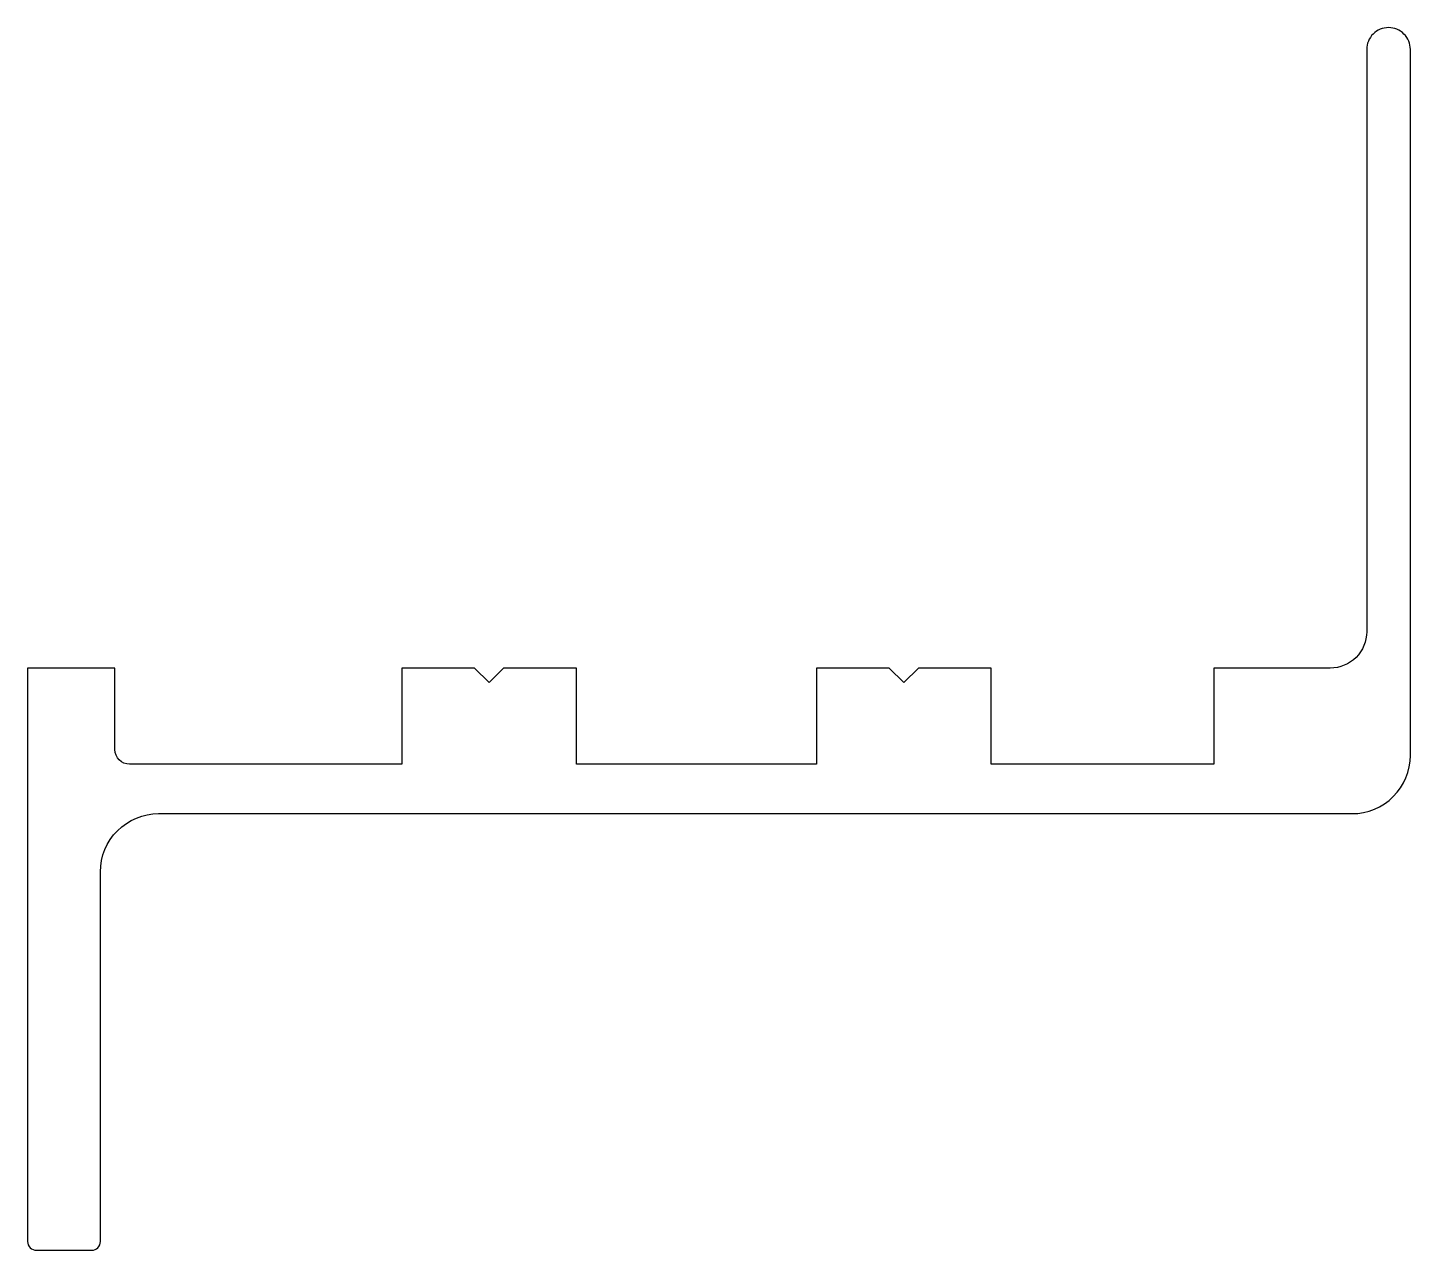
# Model space of a CAD drawing. Extents: x 1165.2 to 1212.7, y 39.8 to 81.8.
import ezdxf

# ---------------------------------------------------------------- set-up
doc = ezdxf.new("R2010")
doc.units = 0
doc.header["$LTSCALE"] = 15
doc.layers.get('0').update_dxf_attribs({"linetype": 'CONTINUOUS'})

msp = doc.modelspace()

# ---------------------------------------------------------------- linework, layer by layer
msp.add_lwpolyline([(1212.681, 81.076, 0.414214), (1211.931, 81.826, 0.414214), (1211.181, 81.076), (1211.181, 61.076, -0.414214), (1209.931, 59.826), (1205.931, 59.826), (1205.931, 56.526), (1198.281, 56.526), (1198.281, 59.826), (1195.781, 59.826), (1195.281, 59.326), (1194.781, 59.826), (1192.281, 59.826), (1192.281, 56.526), (1184.031, 56.526), (1184.031, 59.826), (1181.531, 59.826), (1181.031, 59.326), (1180.531, 59.826), (1178.031, 59.826), (1178.031, 56.526), (1168.681, 56.526, -0.414214), (1168.181, 57.026), (1168.181, 59.826), (1165.181, 59.826), (1165.181, 40.126, 0.414214), (1165.481, 39.826), (1167.381, 39.826, 0.414214), (1167.681, 40.126), (1167.681, 52.826, -0.414214), (1169.681, 54.826), (1210.681, 54.826, 0.414214), (1212.681, 56.826)], format="xyb", close=True)

doc.saveas('drawing.dxf')
